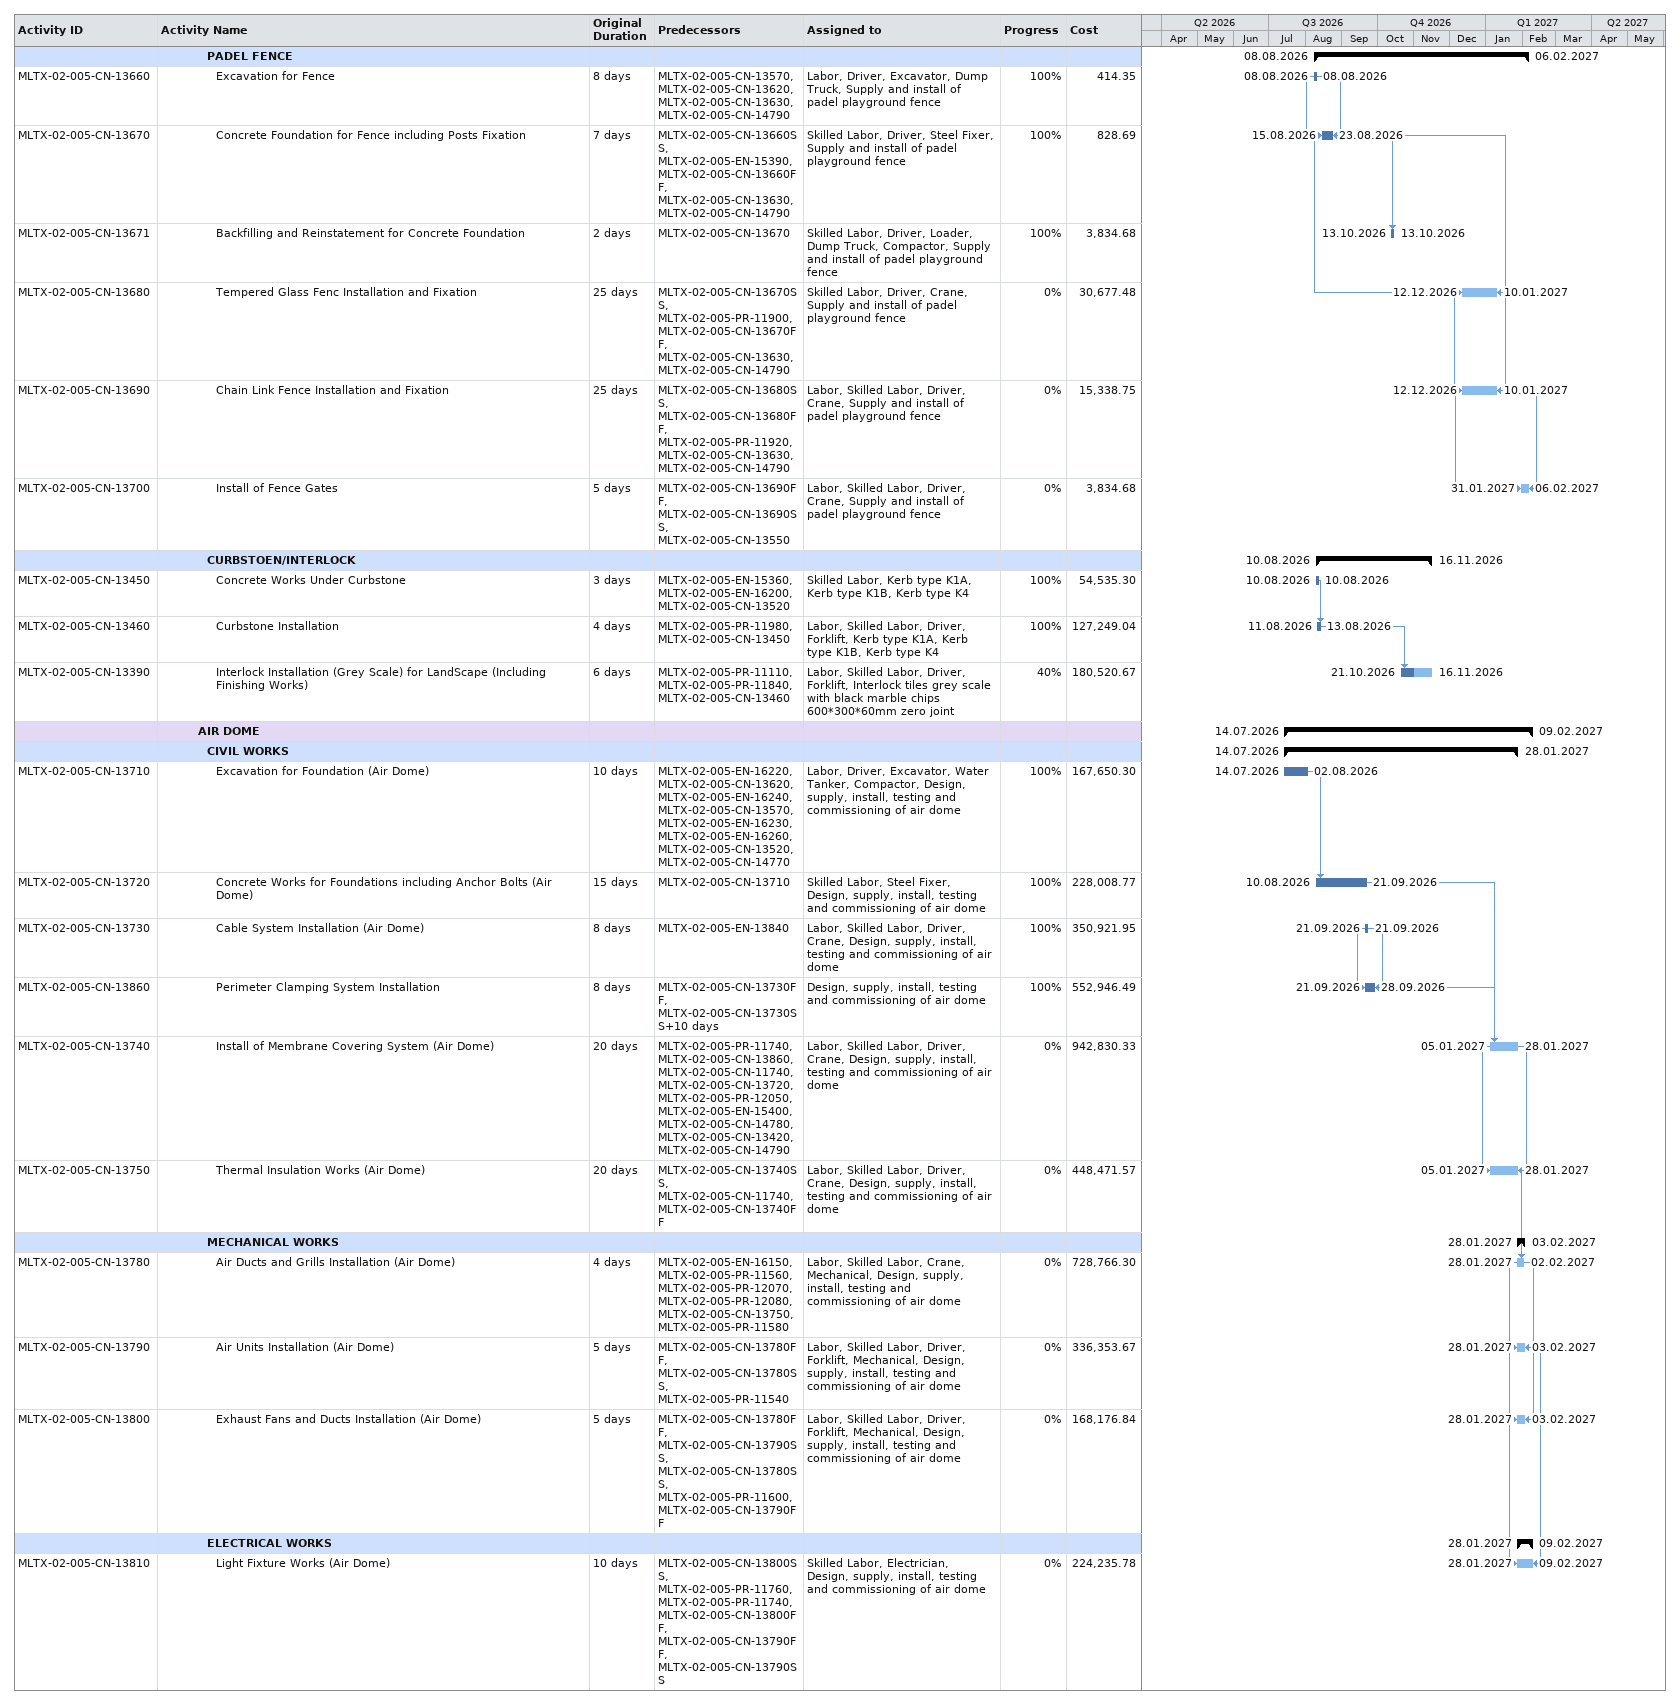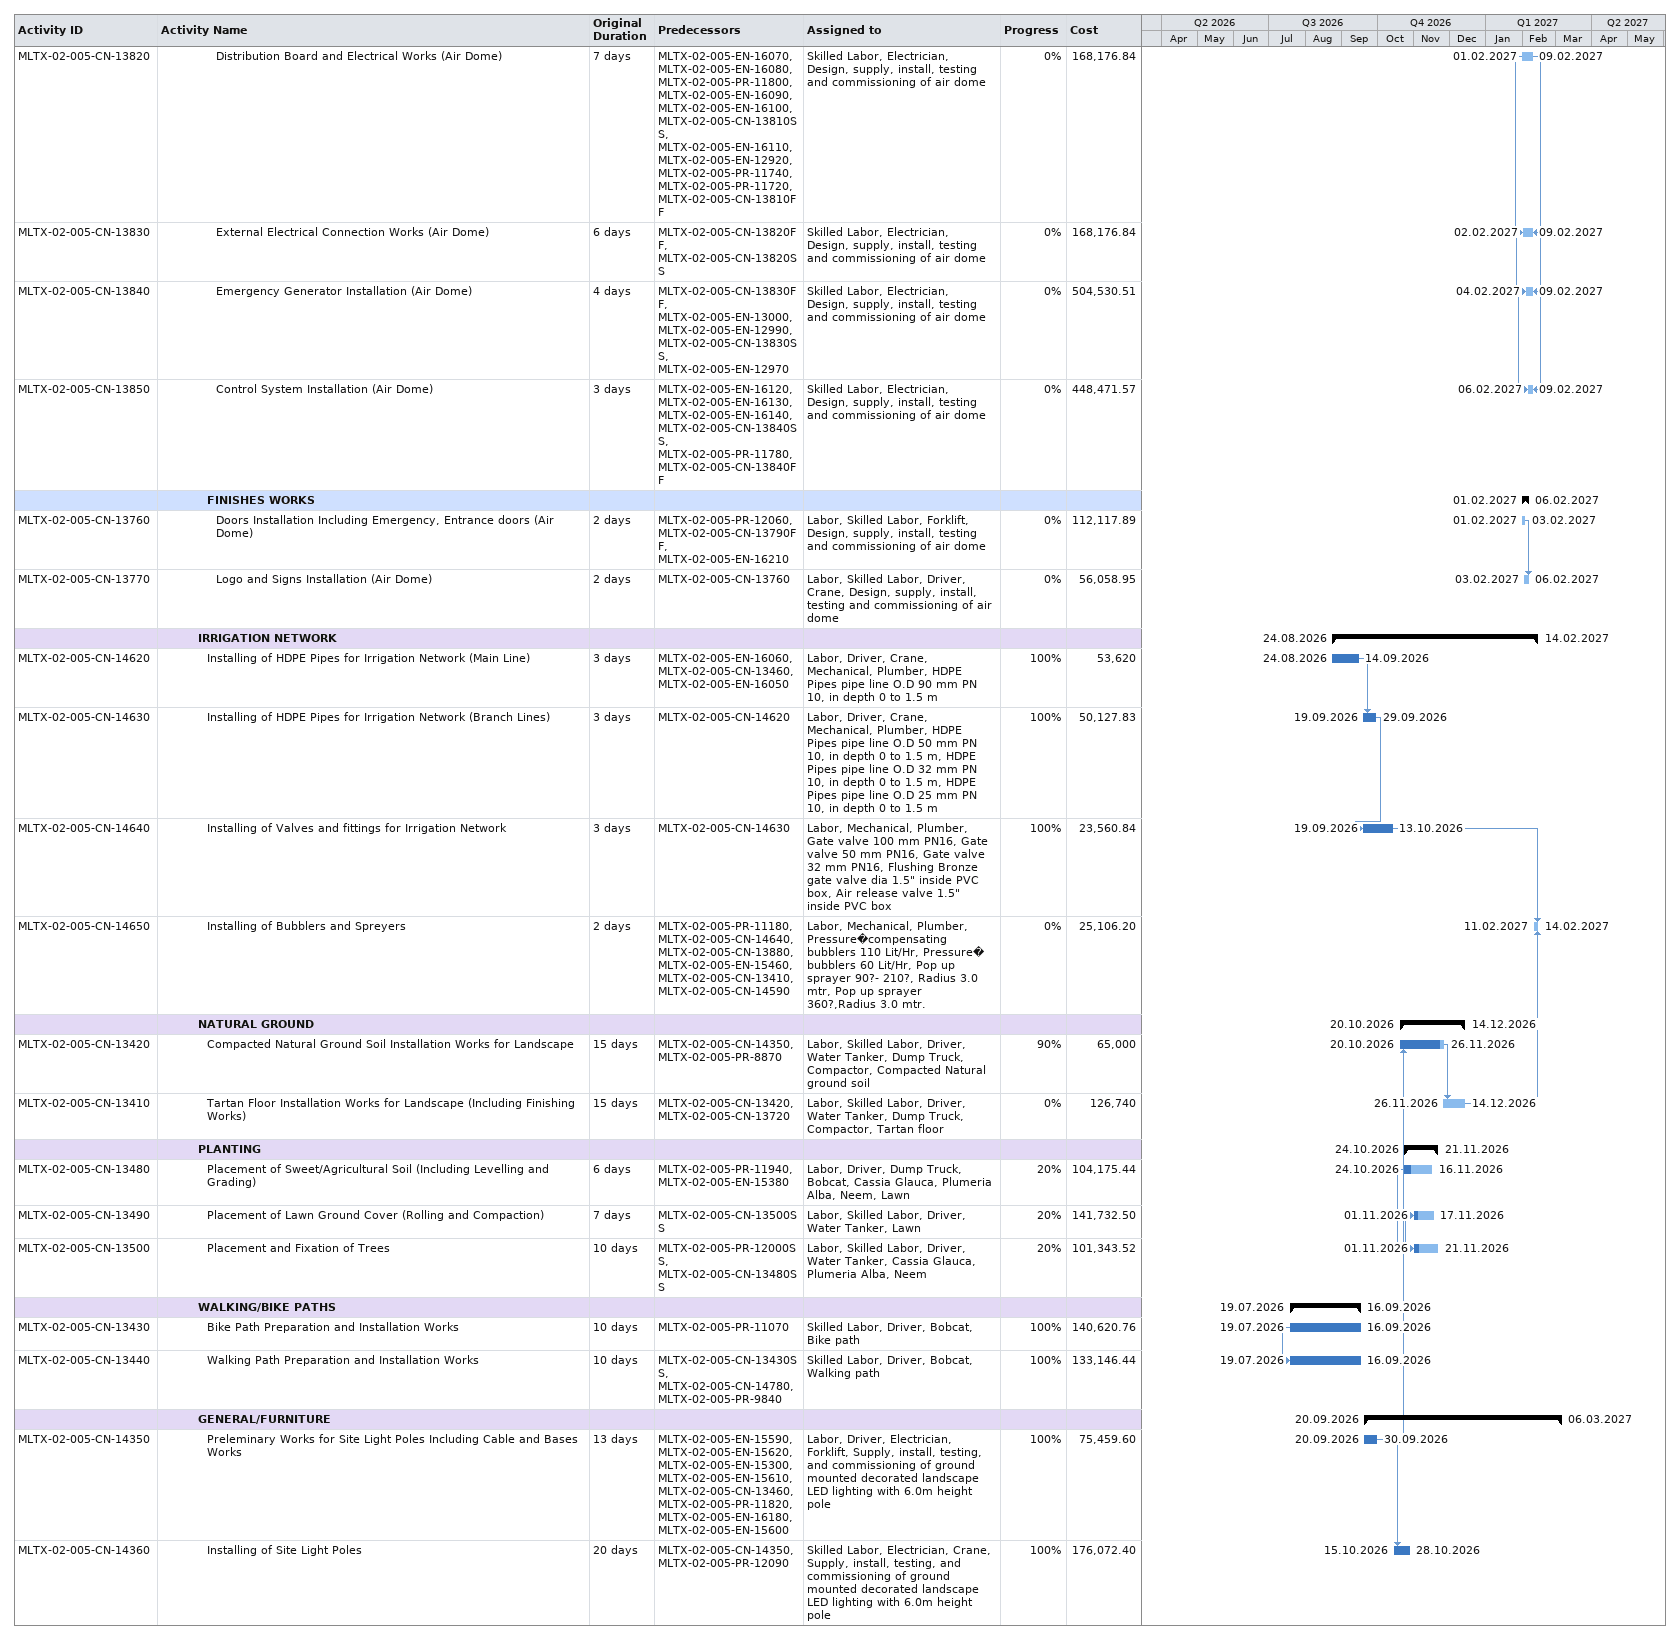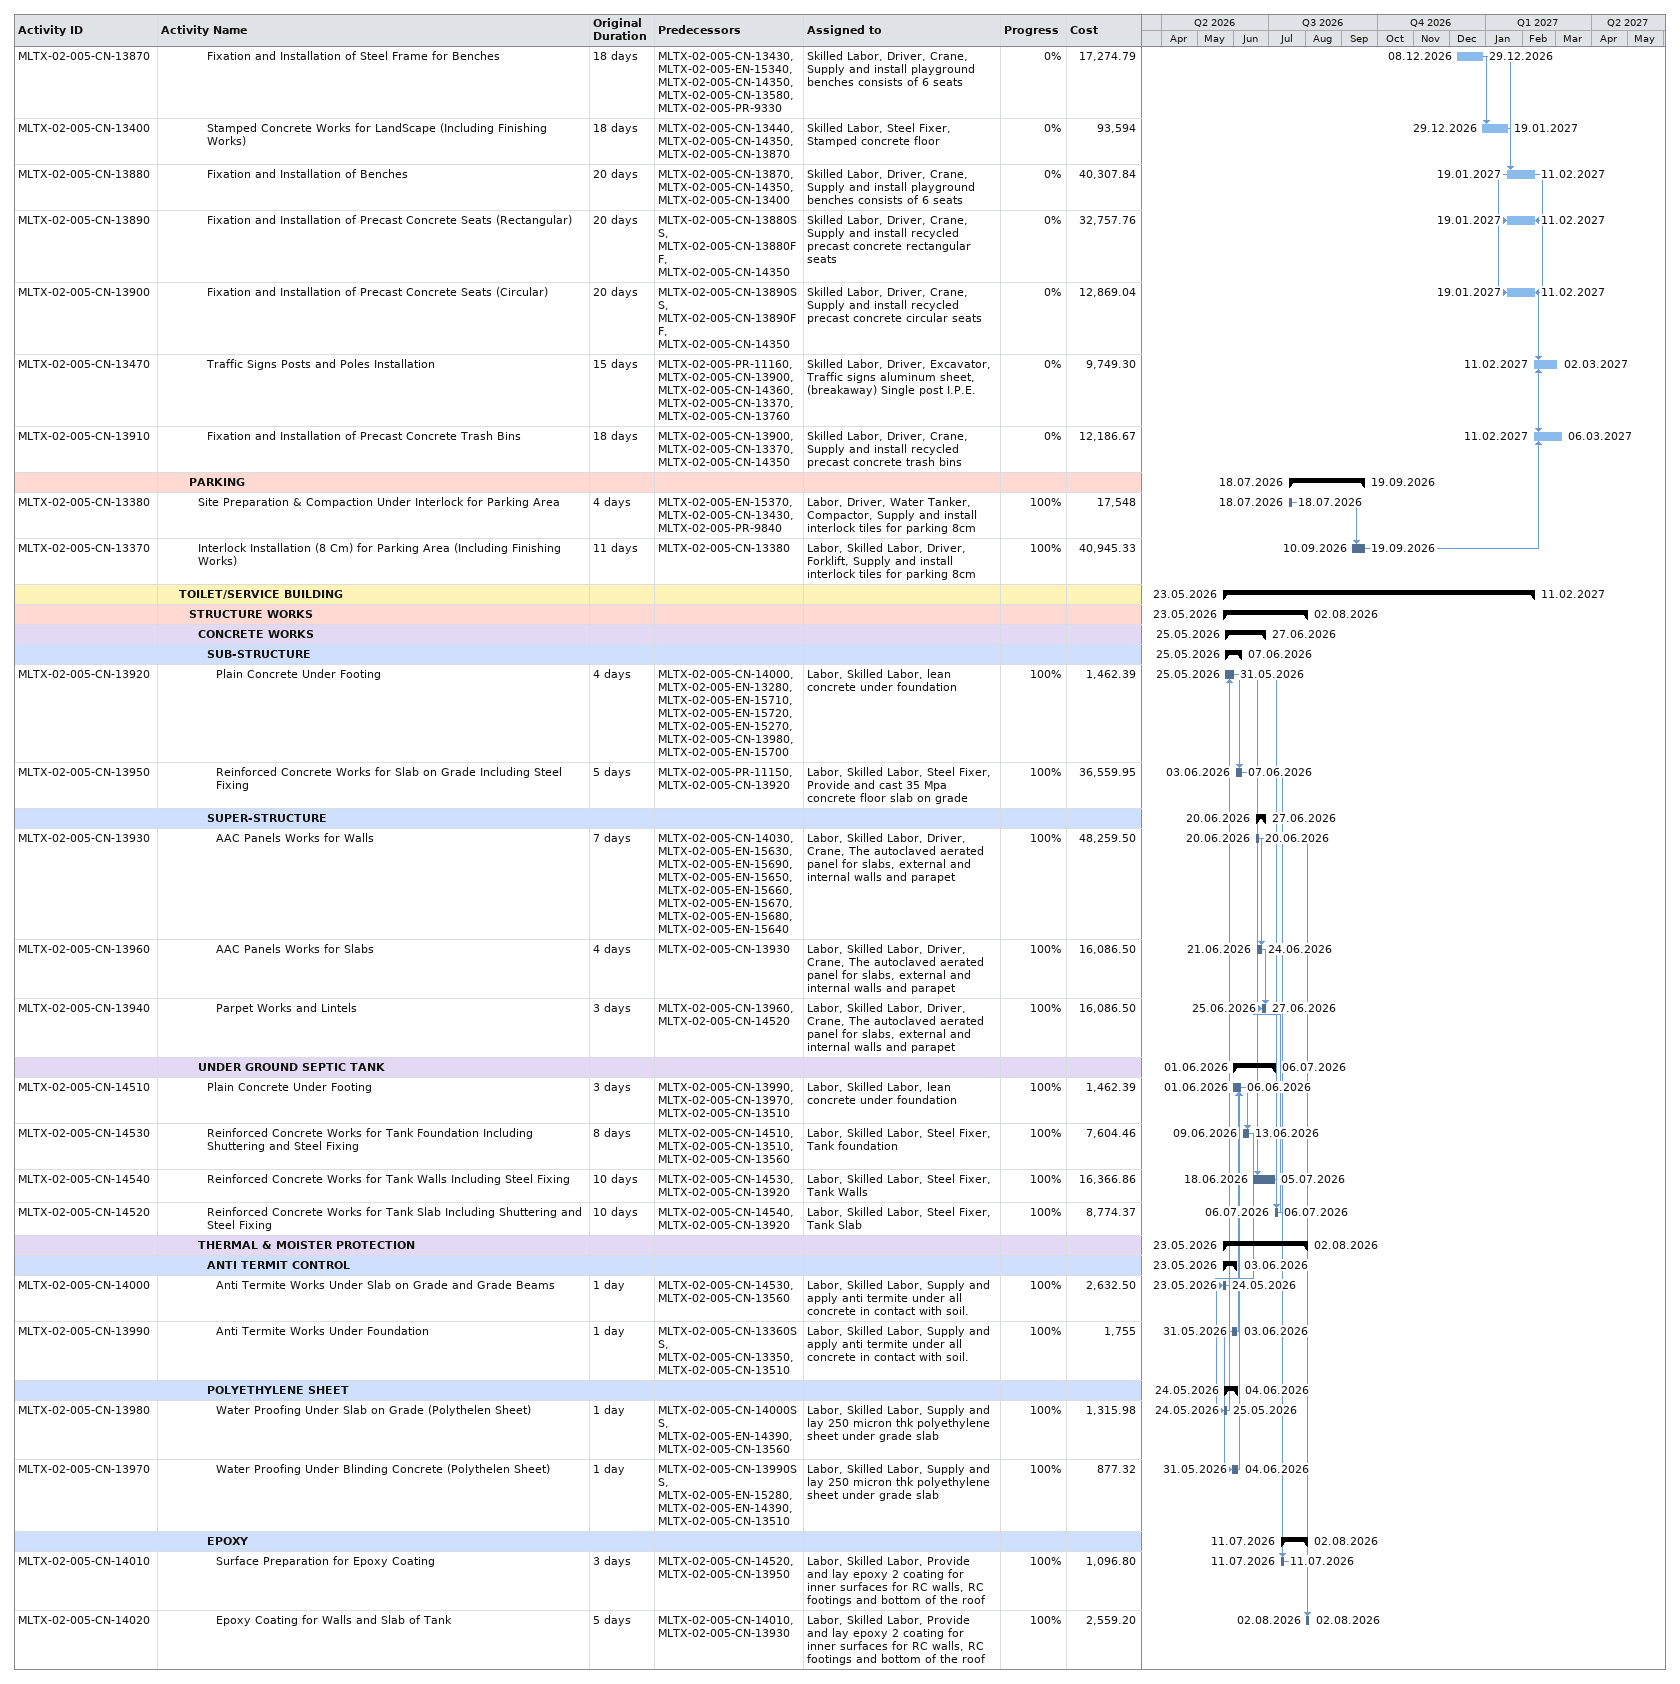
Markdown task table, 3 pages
| ID | Level | Task | Original duration | Start | Finish | Predecessors | Resources | % complete | Cost |
|---|---|---|---|---|---|---|---|---|---|
|  | 6 | **PADEL FENCE** |  | 2026-08-08 | 2027-02-06 |  |  |  |  |
| MLTX-02-005-CN-13660 | 7 | Excavation for Fence | 8d | 2026-08-08 | 2026-08-08 | MLTX-02-005-CN-13570, MLTX-02-005-CN-13620, MLTX-02-005-CN-13630, MLTX-02-005-CN-14790 | Labor, Driver, Excavator, Dump Truck, Supply and install of padel playground fence | 100 | 414.35 |
| MLTX-02-005-CN-13670 | 7 | Concrete Foundation for Fence including Posts Fixation | 7d | 2026-08-15 | 2026-08-23 | MLTX-02-005-CN-13660SS, MLTX-02-005-EN-15390, MLTX-02-005-CN-13660FF, MLTX-02-005-CN-13630, MLTX-02-005-CN-14790 | Skilled Labor, Driver, Steel Fixer, Supply and install of padel playground fence | 100 | 828.69 |
| MLTX-02-005-CN-13671 | 7 | Backfilling and Reinstatement for Concrete Foundation | 2d | 2026-10-13 | 2026-10-13 | MLTX-02-005-CN-13670 | Skilled Labor, Driver, Loader, Dump Truck, Compactor, Supply and install of padel playground fence | 100 | 3834.68 |
| MLTX-02-005-CN-13680 | 7 | Tempered Glass Fenc Installation and Fixation | 25d | 2026-12-12 | 2027-01-10 | MLTX-02-005-CN-13670SS, MLTX-02-005-PR-11900, MLTX-02-005-CN-13670FF, MLTX-02-005-CN-13630, MLTX-02-005-CN-14790 | Skilled Labor, Driver, Crane, Supply and install of padel playground fence | 0 | 30677.48 |
| MLTX-02-005-CN-13690 | 7 | Chain Link Fence Installation and Fixation | 25d | 2026-12-12 | 2027-01-10 | MLTX-02-005-CN-13680SS, MLTX-02-005-CN-13680FF, MLTX-02-005-PR-11920, MLTX-02-005-CN-13630, MLTX-02-005-CN-14790 | Labor, Skilled Labor, Driver, Crane, Supply and install of padel playground fence | 0 | 15338.75 |
| MLTX-02-005-CN-13700 | 7 | Install of Fence Gates | 5d | 2027-01-31 | 2027-02-06 | MLTX-02-005-CN-13690FF, MLTX-02-005-CN-13690SS, MLTX-02-005-CN-13550 | Labor, Skilled Labor, Driver, Crane, Supply and install of padel playground fence | 0 | 3834.68 |
|  | 6 | **CURBSTOEN/INTERLOCK** |  | 2026-08-10 | 2026-11-16 |  |  |  |  |
| MLTX-02-005-CN-13450 | 7 | Concrete Works Under Curbstone | 3d | 2026-08-10 | 2026-08-10 | MLTX-02-005-EN-15360, MLTX-02-005-EN-16200, MLTX-02-005-CN-13520 | Skilled Labor, Kerb type K1A, Kerb type K1B, Kerb type K4 | 100 | 54535.30 |
| MLTX-02-005-CN-13460 | 7 | Curbstone Installation | 4d | 2026-08-11 | 2026-08-13 | MLTX-02-005-PR-11980, MLTX-02-005-CN-13450 | Labor, Skilled Labor, Driver, Forklift, Kerb type K1A, Kerb type K1B, Kerb type K4 | 100 | 127249.04 |
| MLTX-02-005-CN-13390 | 7 | Interlock Installation (Grey Scale) for LandScape (Including Finishing Works) | 6d | 2026-10-21 | 2026-11-16 | MLTX-02-005-PR-11110, MLTX-02-005-PR-11840, MLTX-02-005-CN-13460 | Labor, Skilled Labor, Driver, Forklift, Interlock tiles grey scale with black marble chips 600*300*60mm zero joint | 40 | 180520.67 |
|  | 5 | **AIR DOME** |  | 2026-07-14 | 2027-02-09 |  |  |  |  |
|  | 6 | **CIVIL WORKS** |  | 2026-07-14 | 2027-01-28 |  |  |  |  |
| MLTX-02-005-CN-13710 | 7 | Excavation for Foundation (Air Dome) | 10d | 2026-07-14 | 2026-08-02 | MLTX-02-005-EN-16220, MLTX-02-005-CN-13620, MLTX-02-005-EN-16240, MLTX-02-005-CN-13570, MLTX-02-005-EN-16230, MLTX-02-005-EN-16260, MLTX-02-005-CN-13520, MLTX-02-005-CN-14770 | Labor, Driver, Excavator, Water Tanker, Compactor, Design, supply, install, testing and commissioning of air dome | 100 | 167650.30 |
| MLTX-02-005-CN-13720 | 7 | Concrete Works for Foundations including Anchor Bolts (Air Dome) | 15d | 2026-08-10 | 2026-09-21 | MLTX-02-005-CN-13710 | Skilled Labor, Steel Fixer, Design, supply, install, testing and commissioning of air dome | 100 | 228008.77 |
| MLTX-02-005-CN-13730 | 7 | Cable System Installation (Air Dome) | 8d | 2026-09-21 | 2026-09-21 | MLTX-02-005-EN-13840 | Labor, Skilled Labor, Driver, Crane, Design, supply, install, testing and commissioning of air dome | 100 | 350921.95 |
| MLTX-02-005-CN-13860 | 7 | Perimeter Clamping System Installation | 8d | 2026-09-21 | 2026-09-28 | MLTX-02-005-CN-13730FF, MLTX-02-005-CN-13730SS+10d | Design, supply, install, testing and commissioning of air dome | 100 | 552946.49 |
| MLTX-02-005-CN-13740 | 7 | Install of Membrane Covering System (Air Dome) | 20d | 2027-01-05 | 2027-01-28 | MLTX-02-005-PR-11740, MLTX-02-005-CN-13860, MLTX-02-005-CN-11740, MLTX-02-005-CN-13720, MLTX-02-005-PR-12050, MLTX-02-005-EN-15400, MLTX-02-005-CN-14780, MLTX-02-005-CN-13420, MLTX-02-005-CN-14790 | Labor, Skilled Labor, Driver, Crane, Design, supply, install, testing and commissioning of air dome | 0 | 942830.33 |
| MLTX-02-005-CN-13750 | 7 | Thermal Insulation Works (Air Dome) | 20d | 2027-01-05 | 2027-01-28 | MLTX-02-005-CN-13740SS, MLTX-02-005-CN-11740, MLTX-02-005-CN-13740FF | Labor, Skilled Labor, Driver, Crane, Design, supply, install, testing and commissioning of air dome | 0 | 448471.57 |
|  | 6 | **MECHANICAL WORKS** |  | 2027-01-28 | 2027-02-03 |  |  |  |  |
| MLTX-02-005-CN-13780 | 7 | Air Ducts and Grills Installation (Air Dome) | 4d | 2027-01-28 | 2027-02-02 | MLTX-02-005-EN-16150, MLTX-02-005-PR-11560, MLTX-02-005-PR-12070, MLTX-02-005-PR-12080, MLTX-02-005-CN-13750, MLTX-02-005-PR-11580 | Labor, Skilled Labor, Crane, Mechanical, Design, supply, install, testing and commissioning of air dome | 0 | 728766.30 |
| MLTX-02-005-CN-13790 | 7 | Air Units Installation (Air Dome) | 5d | 2027-01-28 | 2027-02-03 | MLTX-02-005-CN-13780FF, MLTX-02-005-CN-13780SS, MLTX-02-005-PR-11540 | Labor, Skilled Labor, Driver, Forklift, Mechanical, Design, supply, install, testing and commissioning of air dome | 0 | 336353.67 |
| MLTX-02-005-CN-13800 | 7 | Exhaust Fans and Ducts Installation (Air Dome) | 5d | 2027-01-28 | 2027-02-03 | MLTX-02-005-CN-13780FF, MLTX-02-005-CN-13790SS, MLTX-02-005-CN-13780SS, MLTX-02-005-PR-11600, MLTX-02-005-CN-13790FF | Labor, Skilled Labor, Driver, Forklift, Mechanical, Design, supply, install, testing and commissioning of air dome | 0 | 168176.84 |
|  | 6 | **ELECTRICAL WORKS** |  | 2027-01-28 | 2027-02-09 |  |  |  |  |
| MLTX-02-005-CN-13810 | 7 | Light Fixture Works (Air Dome) | 10d | 2027-01-28 | 2027-02-09 | MLTX-02-005-CN-13800SS, MLTX-02-005-PR-11760, MLTX-02-005-PR-11740, MLTX-02-005-CN-13800FF, MLTX-02-005-CN-13790FF, MLTX-02-005-CN-13790SS | Skilled Labor, Electrician, Design, supply, install, testing and commissioning of air dome | 0 | 224235.78 |
| MLTX-02-005-CN-13820 | 7 | Distribution Board and Electrical Works (Air Dome) | 7d | 2027-02-01 | 2027-02-09 | MLTX-02-005-EN-16070, MLTX-02-005-EN-16080, MLTX-02-005-PR-11800, MLTX-02-005-EN-16090, MLTX-02-005-EN-16100, MLTX-02-005-CN-13810SS, MLTX-02-005-EN-16110, MLTX-02-005-EN-12920, MLTX-02-005-PR-11740, MLTX-02-005-PR-11720, MLTX-02-005-CN-13810FF | Skilled Labor, Electrician, Design, supply, install, testing and commissioning of air dome | 0 | 168176.84 |
| MLTX-02-005-CN-13830 | 7 | External Electrical Connection Works (Air Dome) | 6d | 2027-02-02 | 2027-02-09 | MLTX-02-005-CN-13820FF, MLTX-02-005-CN-13820SS | Skilled Labor, Electrician, Design, supply, install, testing and commissioning of air dome | 0 | 168176.84 |
| MLTX-02-005-CN-13840 | 7 | Emergency Generator Installation (Air Dome) | 4d | 2027-02-04 | 2027-02-09 | MLTX-02-005-CN-13830FF, MLTX-02-005-EN-13000, MLTX-02-005-EN-12990, MLTX-02-005-CN-13830SS, MLTX-02-005-EN-12970 | Skilled Labor, Electrician, Design, supply, install, testing and commissioning of air dome | 0 | 504530.51 |
| MLTX-02-005-CN-13850 | 7 | Control System Installation (Air Dome) | 3d | 2027-02-06 | 2027-02-09 | MLTX-02-005-EN-16120, MLTX-02-005-EN-16130, MLTX-02-005-EN-16140, MLTX-02-005-CN-13840SS, MLTX-02-005-PR-11780, MLTX-02-005-CN-13840FF | Skilled Labor, Electrician, Design, supply, install, testing and commissioning of air dome | 0 | 448471.57 |
|  | 6 | **FINISHES WORKS** |  | 2027-02-01 | 2027-02-06 |  |  |  |  |
| MLTX-02-005-CN-13760 | 7 | Doors Installation Including Emergency, Entrance doors (Air Dome) | 2d | 2027-02-01 | 2027-02-03 | MLTX-02-005-PR-12060, MLTX-02-005-CN-13790FF, MLTX-02-005-EN-16210 | Labor, Skilled Labor, Forklift, Design, supply, install, testing and commissioning of air dome | 0 | 112117.89 |
| MLTX-02-005-CN-13770 | 7 | Logo and Signs Installation (Air Dome) | 2d | 2027-02-03 | 2027-02-06 | MLTX-02-005-CN-13760 | Labor, Skilled Labor, Driver, Crane, Design, supply, install, testing and commissioning of air dome | 0 | 56058.95 |
|  | 5 | **IRRIGATION NETWORK** |  | 2026-08-24 | 2027-02-14 |  |  |  |  |
| MLTX-02-005-CN-14620 | 6 | Installing of HDPE Pipes for Irrigation Network (Main Line) | 3d | 2026-08-24 | 2026-09-14 | MLTX-02-005-EN-16060, MLTX-02-005-CN-13460, MLTX-02-005-EN-16050 | Labor, Driver, Crane, Mechanical, Plumber, HDPE Pipes pipe line O.D 90 mm PN 10, in depth 0 to 1.5 m | 100 | 53620 |
| MLTX-02-005-CN-14630 | 6 | Installing of HDPE Pipes for Irrigation Network (Branch Lines) | 3d | 2026-09-19 | 2026-09-29 | MLTX-02-005-CN-14620 | Labor, Driver, Crane, Mechanical, Plumber, HDPE Pipes pipe line O.D 50 mm PN 10, in depth 0 to 1.5 m, HDPE Pipes pipe line O.D 32 mm PN 10, in depth 0 to 1.5 m, HDPE Pipes pipe line O.D 25 mm PN 10, in depth 0 to 1.5 m | 100 | 50127.83 |
| MLTX-02-005-CN-14640 | 6 | Installing of Valves and fittings for Irrigation Network | 3d | 2026-09-19 | 2026-10-13 | MLTX-02-005-CN-14630 | Labor, Mechanical, Plumber, Gate valve 100 mm PN16, Gate valve 50 mm PN16, Gate valve 32 mm PN16, Flushing Bronze gate valve dia 1.5" inside PVC box, Air release valve 1.5" inside PVC box | 100 | 23560.84 |
| MLTX-02-005-CN-14650 | 6 | Installing of Bubblers and Spreyers | 2d | 2027-02-11 | 2027-02-14 | MLTX-02-005-PR-11180, MLTX-02-005-CN-14640, MLTX-02-005-CN-13880, MLTX-02-005-EN-15460, MLTX-02-005-CN-13410, MLTX-02-005-CN-14590 | Labor, Mechanical, Plumber, Pressure�compensating bubblers 110 Lit/Hr, Pressure� bubblers 60 Lit/Hr, Pop up sprayer 90?- 210?, Radius 3.0 mtr, Pop up sprayer 360?,Radius 3.0 mtr. | 0 | 25106.20 |
|  | 5 | **NATURAL GROUND** |  | 2026-10-20 | 2026-12-14 |  |  |  |  |
| MLTX-02-005-CN-13420 | 6 | Compacted Natural Ground Soil Installation Works for Landscape | 15d | 2026-10-20 | 2026-11-26 | MLTX-02-005-CN-14350, MLTX-02-005-PR-8870 | Labor, Skilled Labor, Driver, Water Tanker, Dump Truck, Compactor, Compacted Natural ground soil | 90 | 65000 |
| MLTX-02-005-CN-13410 | 6 | Tartan Floor Installation Works for Landscape (Including Finishing Works) | 15d | 2026-11-26 | 2026-12-14 | MLTX-02-005-CN-13420, MLTX-02-005-CN-13720 | Labor, Skilled Labor, Driver, Water Tanker, Dump Truck, Compactor, Tartan floor | 0 | 126740 |
|  | 5 | **PLANTING** |  | 2026-10-24 | 2026-11-21 |  |  |  |  |
| MLTX-02-005-CN-13480 | 6 | Placement of Sweet/Agricultural Soil (Including Levelling and Grading) | 6d | 2026-10-24 | 2026-11-16 | MLTX-02-005-PR-11940, MLTX-02-005-EN-15380 | Labor, Driver, Dump Truck, Bobcat, Cassia Glauca, Plumeria Alba, Neem, Lawn | 20 | 104175.44 |
| MLTX-02-005-CN-13490 | 6 | Placement of Lawn Ground Cover (Rolling and Compaction) | 7d | 2026-11-01 | 2026-11-17 | MLTX-02-005-CN-13500SS | Labor, Skilled Labor, Driver, Water Tanker, Lawn | 20 | 141732.50 |
| MLTX-02-005-CN-13500 | 6 | Placement and Fixation of Trees | 10d | 2026-11-01 | 2026-11-21 | MLTX-02-005-PR-12000SS, MLTX-02-005-CN-13480SS | Labor, Skilled Labor, Driver, Water Tanker, Cassia Glauca, Plumeria Alba, Neem | 20 | 101343.52 |
|  | 5 | **WALKING/BIKE PATHS** |  | 2026-07-19 | 2026-09-16 |  |  |  |  |
| MLTX-02-005-CN-13430 | 6 | Bike Path Preparation and Installation Works | 10d | 2026-07-19 | 2026-09-16 | MLTX-02-005-PR-11070 | Skilled Labor, Driver, Bobcat, Bike path | 100 | 140620.76 |
| MLTX-02-005-CN-13440 | 6 | Walking Path Preparation and Installation Works | 10d | 2026-07-19 | 2026-09-16 | MLTX-02-005-CN-13430SS, MLTX-02-005-CN-14780, MLTX-02-005-PR-9840 | Skilled Labor, Driver, Bobcat, Walking path | 100 | 133146.44 |
|  | 5 | **GENERAL/FURNITURE** |  | 2026-09-20 | 2027-03-06 |  |  |  |  |
| MLTX-02-005-CN-14350 | 6 | Preleminary Works for Site Light Poles Including Cable and Bases Works | 13d | 2026-09-20 | 2026-09-30 | MLTX-02-005-EN-15590, MLTX-02-005-EN-15620, MLTX-02-005-EN-15300, MLTX-02-005-EN-15610, MLTX-02-005-CN-13460, MLTX-02-005-PR-11820, MLTX-02-005-EN-16180, MLTX-02-005-EN-15600 | Labor, Driver, Electrician, Forklift, Supply, install, testing, and commissioning of ground mounted decorated landscape LED lighting with 6.0m height pole | 100 | 75459.60 |
| MLTX-02-005-CN-14360 | 6 | Installing of Site Light Poles | 20d | 2026-10-15 | 2026-10-28 | MLTX-02-005-CN-14350, MLTX-02-005-PR-12090 | Skilled Labor, Electrician, Crane, Supply, install, testing, and commissioning of ground mounted decorated landscape LED lighting with 6.0m height pole | 100 | 176072.40 |
| MLTX-02-005-CN-13870 | 6 | Fixation and Installation of Steel Frame for Benches | 18d | 2026-12-08 | 2026-12-29 | MLTX-02-005-CN-13430, MLTX-02-005-EN-15340, MLTX-02-005-CN-14350, MLTX-02-005-CN-13580, MLTX-02-005-PR-9330 | Skilled Labor, Driver, Crane, Supply and install playground benches consists of 6 seats | 0 | 17274.79 |
| MLTX-02-005-CN-13400 | 6 | Stamped Concrete Works for LandScape (Including Finishing Works) | 18d | 2026-12-29 | 2027-01-19 | MLTX-02-005-CN-13440, MLTX-02-005-CN-14350, MLTX-02-005-CN-13870 | Skilled Labor, Steel Fixer, Stamped concrete floor | 0 | 93594 |
| MLTX-02-005-CN-13880 | 6 | Fixation and Installation of Benches | 20d | 2027-01-19 | 2027-02-11 | MLTX-02-005-CN-13870, MLTX-02-005-CN-14350, MLTX-02-005-CN-13400 | Skilled Labor, Driver, Crane, Supply and install playground benches consists of 6 seats | 0 | 40307.84 |
| MLTX-02-005-CN-13890 | 6 | Fixation and Installation of Precast Concrete Seats (Rectangular) | 20d | 2027-01-19 | 2027-02-11 | MLTX-02-005-CN-13880SS, MLTX-02-005-CN-13880FF, MLTX-02-005-CN-14350 | Skilled Labor, Driver, Crane, Supply and install recycled precast concrete rectangular seats | 0 | 32757.76 |
| MLTX-02-005-CN-13900 | 6 | Fixation and Installation of Precast Concrete Seats (Circular) | 20d | 2027-01-19 | 2027-02-11 | MLTX-02-005-CN-13890SS, MLTX-02-005-CN-13890FF, MLTX-02-005-CN-14350 | Skilled Labor, Driver, Crane, Supply and install recycled precast concrete circular seats | 0 | 12869.04 |
| MLTX-02-005-CN-13470 | 6 | Traffic Signs Posts and Poles Installation | 15d | 2027-02-11 | 2027-03-02 | MLTX-02-005-PR-11160, MLTX-02-005-CN-13900, MLTX-02-005-CN-14360, MLTX-02-005-CN-13370, MLTX-02-005-CN-13760 | Skilled Labor, Driver, Excavator, Traffic signs aluminum sheet, (breakaway) Single post I.P.E. | 0 | 9749.30 |
| MLTX-02-005-CN-13910 | 6 | Fixation and Installation of Precast Concrete Trash Bins | 18d | 2027-02-11 | 2027-03-06 | MLTX-02-005-CN-13900, MLTX-02-005-CN-13370, MLTX-02-005-CN-14350 | Skilled Labor, Driver, Crane, Supply and install recycled precast concrete trash bins | 0 | 12186.67 |
|  | 4 | **PARKING** |  | 2026-07-18 | 2026-09-19 |  |  |  |  |
| MLTX-02-005-CN-13380 | 5 | Site Preparation & Compaction Under Interlock for Parking Area | 4d | 2026-07-18 | 2026-07-18 | MLTX-02-005-EN-15370, MLTX-02-005-CN-13430, MLTX-02-005-PR-9840 | Labor, Driver, Water Tanker, Compactor, Supply and install interlock tiles for parking 8cm | 100 | 17548 |
| MLTX-02-005-CN-13370 | 5 | Interlock Installation (8 Cm) for Parking Area (Including Finishing Works) | 11d | 2026-09-10 | 2026-09-19 | MLTX-02-005-CN-13380 | Labor, Skilled Labor, Driver, Forklift, Supply and install interlock tiles for parking 8cm | 100 | 40945.33 |
|  | 3 | **TOILET/SERVICE BUILDING** |  | 2026-05-23 | 2027-02-11 |  |  |  |  |
|  | 4 | **STRUCTURE WORKS** |  | 2026-05-23 | 2026-08-02 |  |  |  |  |
|  | 5 | **CONCRETE WORKS** |  | 2026-05-25 | 2026-06-27 |  |  |  |  |
|  | 6 | **SUB-STRUCTURE** |  | 2026-05-25 | 2026-06-07 |  |  |  |  |
| MLTX-02-005-CN-13920 | 7 | Plain Concrete Under Footing | 4d | 2026-05-25 | 2026-05-31 | MLTX-02-005-CN-14000, MLTX-02-005-EN-13280, MLTX-02-005-EN-15710, MLTX-02-005-EN-15720, MLTX-02-005-EN-15270, MLTX-02-005-CN-13980, MLTX-02-005-EN-15700 | Labor, Skilled Labor, lean concrete under foundation | 100 | 1462.39 |
| MLTX-02-005-CN-13950 | 7 | Reinforced Concrete Works for Slab on Grade Including Steel Fixing | 5d | 2026-06-03 | 2026-06-07 | MLTX-02-005-PR-11150, MLTX-02-005-CN-13920 | Labor, Skilled Labor, Steel Fixer, Provide and cast 35 Mpa concrete floor slab on grade | 100 | 36559.95 |
|  | 6 | **SUPER-STRUCTURE** |  | 2026-06-20 | 2026-06-27 |  |  |  |  |
| MLTX-02-005-CN-13930 | 7 | AAC Panels Works for Walls | 7d | 2026-06-20 | 2026-06-20 | MLTX-02-005-CN-14030, MLTX-02-005-EN-15630, MLTX-02-005-EN-15690, MLTX-02-005-EN-15650, MLTX-02-005-EN-15660, MLTX-02-005-EN-15670, MLTX-02-005-EN-15680, MLTX-02-005-EN-15640 | Labor, Skilled Labor, Driver, Crane, The autoclaved aerated panel for slabs, external and internal walls and parapet | 100 | 48259.50 |
| MLTX-02-005-CN-13960 | 7 | AAC Panels Works for Slabs | 4d | 2026-06-21 | 2026-06-24 | MLTX-02-005-CN-13930 | Labor, Skilled Labor, Driver, Crane, The autoclaved aerated panel for slabs, external and internal walls and parapet | 100 | 16086.50 |
| MLTX-02-005-CN-13940 | 7 | Parpet Works and Lintels | 3d | 2026-06-25 | 2026-06-27 | MLTX-02-005-CN-13960, MLTX-02-005-CN-14520 | Labor, Skilled Labor, Driver, Crane, The autoclaved aerated panel for slabs, external and internal walls and parapet | 100 | 16086.50 |
|  | 5 | **UNDER GROUND SEPTIC TANK** |  | 2026-06-01 | 2026-07-06 |  |  |  |  |
| MLTX-02-005-CN-14510 | 6 | Plain Concrete Under Footing | 3d | 2026-06-01 | 2026-06-06 | MLTX-02-005-CN-13990, MLTX-02-005-CN-13970, MLTX-02-005-CN-13510 | Labor, Skilled Labor, lean concrete under foundation | 100 | 1462.39 |
| MLTX-02-005-CN-14530 | 6 | Reinforced Concrete Works for Tank Foundation Including Shuttering and Steel Fixing | 8d | 2026-06-09 | 2026-06-13 | MLTX-02-005-CN-14510, MLTX-02-005-CN-13510, MLTX-02-005-CN-13560 | Labor, Skilled Labor, Steel Fixer, Tank foundation | 100 | 7604.46 |
| MLTX-02-005-CN-14540 | 6 | Reinforced Concrete Works for Tank Walls Including Steel Fixing | 10d | 2026-06-18 | 2026-07-05 | MLTX-02-005-CN-14530, MLTX-02-005-CN-13920 | Labor, Skilled Labor, Steel Fixer, Tank Walls | 100 | 16366.86 |
| MLTX-02-005-CN-14520 | 6 | Reinforced Concrete Works for Tank Slab Including Shuttering and Steel Fixing | 10d | 2026-07-06 | 2026-07-06 | MLTX-02-005-CN-14540, MLTX-02-005-CN-13920 | Labor, Skilled Labor, Steel Fixer, Tank Slab | 100 | 8774.37 |
|  | 5 | **THERMAL & MOISTER PROTECTION** |  | 2026-05-23 | 2026-08-02 |  |  |  |  |
|  | 6 | **ANTI TERMIT CONTROL** |  | 2026-05-23 | 2026-06-03 |  |  |  |  |
| MLTX-02-005-CN-14000 | 7 | Anti Termite Works Under Slab on Grade and Grade Beams | 1d | 2026-05-23 | 2026-05-24 | MLTX-02-005-CN-14530, MLTX-02-005-CN-13560 | Labor, Skilled Labor, Supply and apply anti termite under all concrete in contact with soil. | 100 | 2632.50 |
| MLTX-02-005-CN-13990 | 7 | Anti Termite Works Under Foundation | 1d | 2026-05-31 | 2026-06-03 | MLTX-02-005-CN-13360SS, MLTX-02-005-CN-13350, MLTX-02-005-CN-13510 | Labor, Skilled Labor, Supply and apply anti termite under all concrete in contact with soil. | 100 | 1755 |
|  | 6 | **POLYETHYLENE SHEET** |  | 2026-05-24 | 2026-06-04 |  |  |  |  |
| MLTX-02-005-CN-13980 | 7 | Water Proofing Under Slab on Grade (Polythelen Sheet) | 1d | 2026-05-24 | 2026-05-25 | MLTX-02-005-CN-14000SS, MLTX-02-005-EN-14390, MLTX-02-005-CN-13560 | Labor, Skilled Labor, Supply and lay 250 micron thk polyethylene sheet under grade slab | 100 | 1315.98 |
| MLTX-02-005-CN-13970 | 7 | Water Proofing Under Blinding Concrete (Polythelen Sheet) | 1d | 2026-05-31 | 2026-06-04 | MLTX-02-005-CN-13990SS, MLTX-02-005-EN-15280, MLTX-02-005-EN-14390, MLTX-02-005-CN-13510 | Labor, Skilled Labor, Supply and lay 250 micron thk polyethylene sheet under grade slab | 100 | 877.32 |
|  | 6 | **EPOXY** |  | 2026-07-11 | 2026-08-02 |  |  |  |  |
| MLTX-02-005-CN-14010 | 7 | Surface Preparation for Epoxy Coating | 3d | 2026-07-11 | 2026-07-11 | MLTX-02-005-CN-14520, MLTX-02-005-CN-13950 | Labor, Skilled Labor, Provide and lay epoxy 2 coating for inner surfaces for RC walls, RC footings and bottom of the roof | 100 | 1096.80 |
| MLTX-02-005-CN-14020 | 7 | Epoxy Coating for Walls and Slab of Tank | 5d | 2026-08-02 | 2026-08-02 | MLTX-02-005-CN-14010, MLTX-02-005-CN-13930 | Labor, Skilled Labor, Provide and lay epoxy 2 coating for inner surfaces for RC walls, RC footings and bottom of the roof | 100 | 2559.20 |
